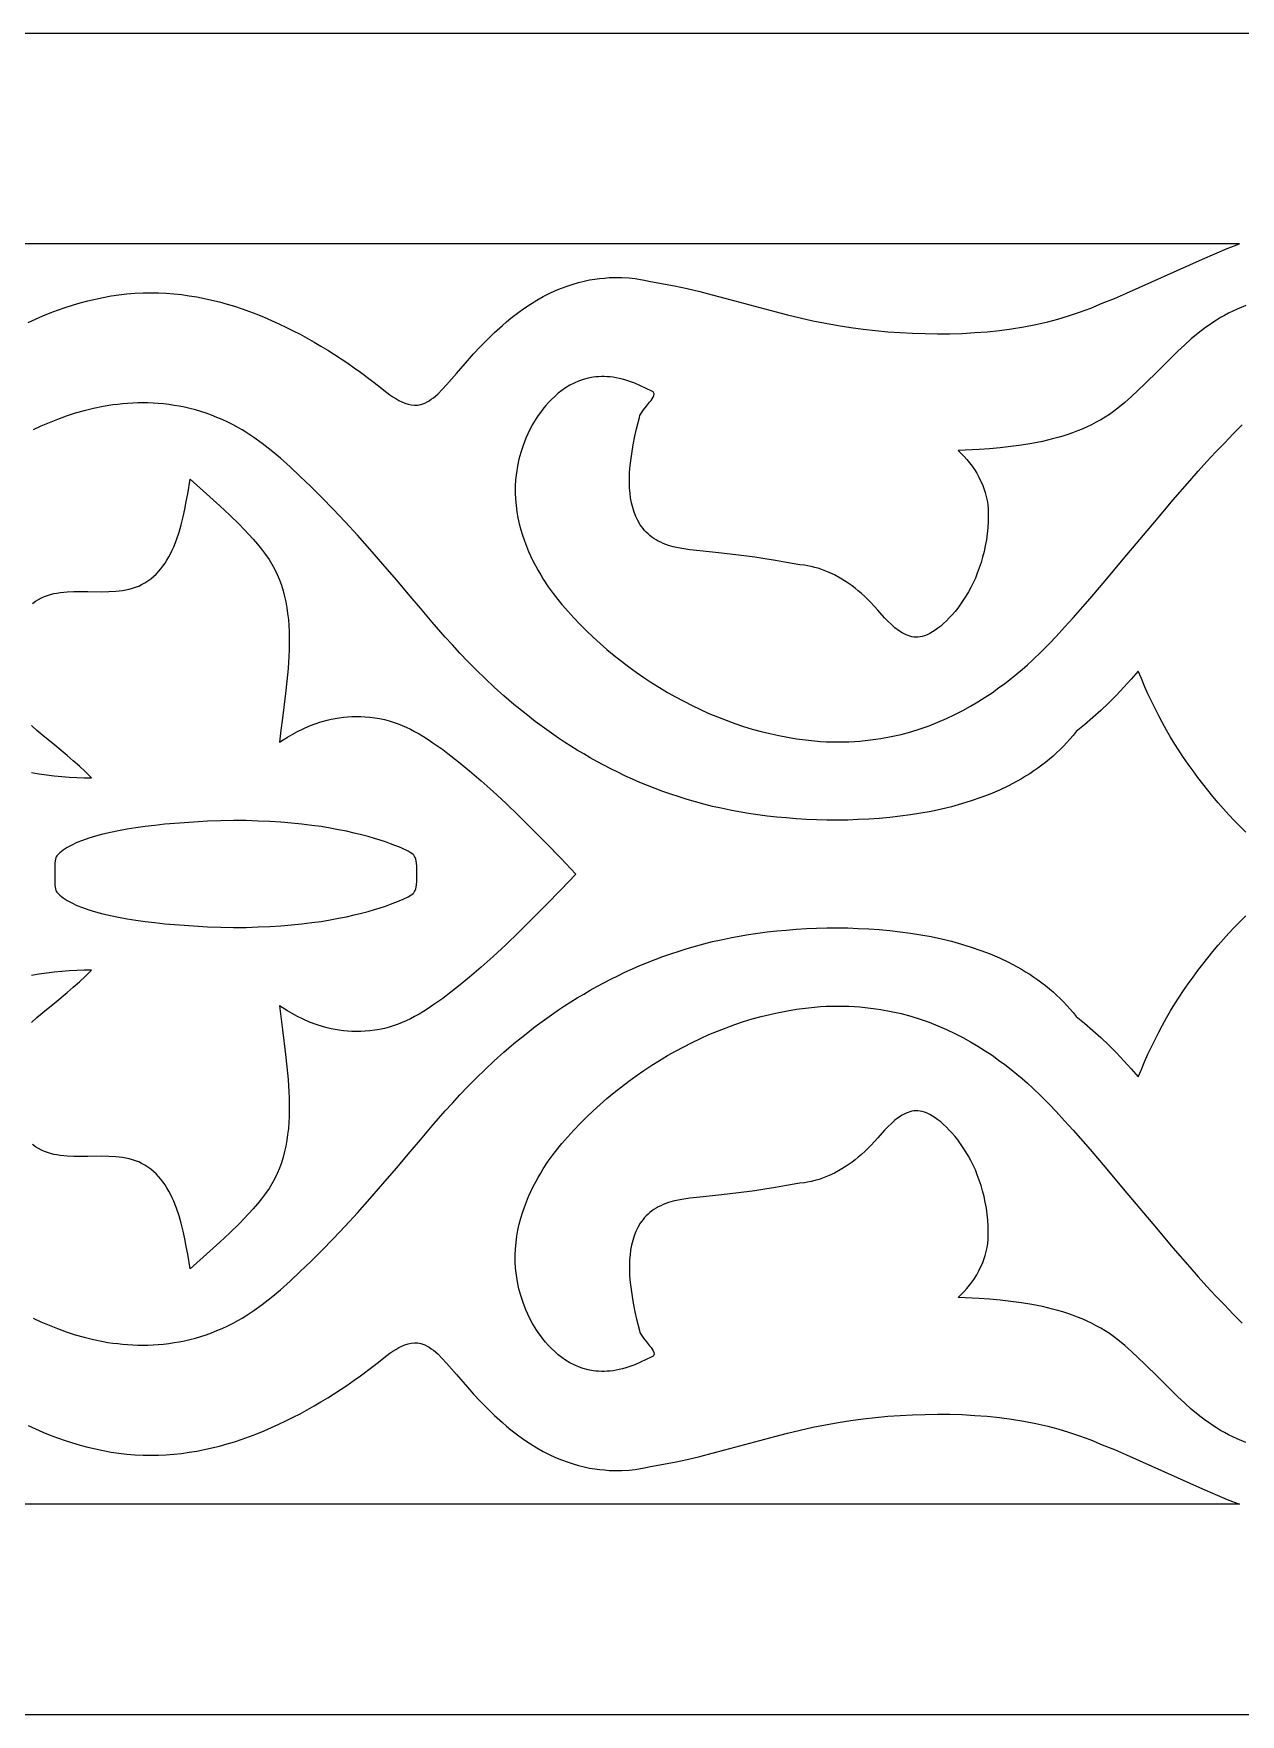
# Model space of a CAD drawing. Extents: x -290 to 290, y -60 to 60.
# Drawn here: x -79.1 to 7.1, y -60 to 60 of the extents above; entities that cross this region are included whole.
import ezdxf

# ---------------------------------------------------------------- set-up
doc = ezdxf.new("R2010")
doc.units = 0
doc.layers.get('DEFPOINTS').update_dxf_attribs({"color": 18, "linetype": 'CONTINUOUS'})

msp = doc.modelspace()

# ---------------------------------------------------------------- linework, layer by layer
at = {"layer": 'DEFPOINTS'}
for points in [[(-290, -60), (290, -60), (290, 60), (-290, 60)], [(-51.69, 0), (-51.7, 0.56), (-51.72, 0.77), (-51.74, 0.93), (-51.77, 1.07), (-51.81, 1.17), (-51.86, 1.26), (-51.91, 1.34), (-51.97, 1.39), (-52.05, 1.46), (-52.17, 1.53), (-52.32, 1.62), (-52.73, 1.82), (-52.98, 1.93), (-53.27, 2.04), (-53.58, 2.16), (-53.93, 2.29), (-54.32, 2.42), (-54.73, 2.54), (-55.18, 2.67), (-55.66, 2.8), (-56.17, 2.92), (-56.72, 3.05), (-57.29, 3.16), (-57.9, 3.27), (-58.54, 3.38), (-59.21, 3.47), (-59.91, 3.56), (-60.65, 3.63), (-61.41, 3.7), (-62.21, 3.75), (-63.04, 3.78), (-63.9, 3.81), (-64.79, 3.81), (-65.71, 3.8), (-66.66, 3.77), (-67.65, 3.71), (-68.66, 3.64), (-69.7, 3.55), (-70.42, 3.47), (-71.1, 3.39), (-71.77, 3.29), (-72.4, 3.19), (-73.01, 3.08), (-73.59, 2.96), (-74.14, 2.84), (-74.65, 2.7), (-75.13, 2.56), (-75.58, 2.4), (-75.98, 2.24), (-76.35, 2.07), (-76.68, 1.89), (-76.83, 1.8), (-76.97, 1.7), (-77.09, 1.6), (-77.21, 1.5), (-77.32, 1.4), (-77.41, 1.3), (-77.46, 1.23), (-77.49, 1.15), (-77.52, 1.06), (-77.54, 0.93), (-77.56, 0.77), (-77.56, 0.56), (-77.56, 0), (-77.56, -0.56), (-77.56, -0.77), (-77.54, -0.93), (-77.52, -1.06), (-77.49, -1.15), (-77.46, -1.23), (-77.41, -1.3), (-77.32, -1.4), (-77.21, -1.5), (-77.09, -1.6), (-76.97, -1.7), (-76.83, -1.8), (-76.68, -1.89), (-76.35, -2.07), (-75.98, -2.24), (-75.58, -2.4), (-75.13, -2.56), (-74.65, -2.7), (-74.14, -2.84), (-73.59, -2.96), (-73.01, -3.08), (-72.4, -3.19), (-71.77, -3.29), (-71.1, -3.39), (-70.42, -3.47), (-69.7, -3.55), (-68.66, -3.64), (-67.65, -3.71), (-66.66, -3.77), (-65.71, -3.8), (-64.79, -3.81), (-63.9, -3.81), (-63.04, -3.78), (-62.21, -3.75), (-61.41, -3.7), (-60.65, -3.63), (-59.91, -3.56), (-59.21, -3.47), (-58.54, -3.38), (-57.9, -3.27), (-57.29, -3.16), (-56.72, -3.05), (-56.17, -2.92), (-55.66, -2.8), (-55.18, -2.67), (-54.73, -2.54), (-54.32, -2.42), (-53.93, -2.29), (-53.58, -2.16), (-53.27, -2.04), (-52.73, -1.82), (-52.32, -1.62), (-52.05, -1.46), (-51.97, -1.39), (-51.91, -1.34), (-51.86, -1.26), (-51.81, -1.17), (-51.77, -1.07), (-51.74, -0.93), (-51.72, -0.77), (-51.7, -0.56)]]:
    msp.add_lwpolyline(points, close=True, dxfattribs=at)
for points in [[(-79.46, 39.37), (-78.94, 39.62), (-78.42, 39.84), (-77.89, 40.06), (-77.37, 40.26), (-76.83, 40.45), (-76.29, 40.62), (-75.75, 40.78), (-75.21, 40.93), (-74.66, 41.05), (-74.1, 41.17), (-73.54, 41.27), (-72.98, 41.35), (-72.41, 41.41), (-71.84, 41.46), (-71.26, 41.49), (-70.71, 41.5), (-70.16, 41.49), (-69.61, 41.47), (-69.07, 41.43), (-68.52, 41.37), (-67.97, 41.29), (-67.42, 41.2), (-66.88, 41.1), (-66.34, 40.98), (-65.8, 40.84), (-65.26, 40.69), (-64.72, 40.53), (-64.19, 40.35), (-63.66, 40.16), (-63.13, 39.96), (-62.6, 39.75), (-62.08, 39.52), (-61.56, 39.29), (-61.05, 39.05), (-60.54, 38.79), (-60.03, 38.53), (-59.53, 38.26), (-59.04, 37.98), (-58.55, 37.69), (-58.06, 37.39), (-57.58, 37.09), (-57.11, 36.78), (-56.64, 36.47), (-56.18, 36.15), (-55.73, 35.83), (-54.84, 35.16), (-54.45, 34.86), (-54.05, 34.54), (-53.63, 34.22), (-53.42, 34.07), (-53.21, 33.94), (-52.99, 33.81), (-52.77, 33.7), (-52.55, 33.61), (-52.32, 33.54), (-52.1, 33.49), (-51.87, 33.47), (-51.76, 33.47), (-51.64, 33.48), (-51.53, 33.49), (-51.41, 33.52), (-51.26, 33.56), (-51.12, 33.62), (-50.97, 33.7), (-50.82, 33.79), (-50.67, 33.89), (-50.52, 34), (-50.21, 34.27), (-49.89, 34.58), (-49.57, 34.93), (-48.86, 35.73), (-48.07, 36.64), (-47.64, 37.13), (-47.18, 37.63), (-46.68, 38.14), (-46.16, 38.65), (-45.59, 39.17), (-45.29, 39.42), (-44.99, 39.68), (-44.52, 40.05), (-44.05, 40.38), (-43.59, 40.69), (-43.13, 40.97), (-42.68, 41.22), (-42.24, 41.45), (-41.8, 41.65), (-41.37, 41.82), (-40.95, 41.98), (-40.54, 42.11), (-40.14, 42.23), (-39.74, 42.33), (-39.36, 42.41), (-38.99, 42.47), (-38.64, 42.52), (-38.29, 42.55), (-37.96, 42.58), (-37.65, 42.59), (-37.35, 42.59), (-37.06, 42.59), (-36.54, 42.56), (-36.1, 42.51), (-35.72, 42.45), (-35.43, 42.39), (-35.12, 42.33), (-34.21, 42.17), (-33.3, 42), (-32.39, 41.8), (-31.49, 41.59), (-30.6, 41.36), (-29.7, 41.12), (-27.91, 40.64), (-26.12, 40.16), (-25.22, 39.92), (-24.32, 39.71), (-23.42, 39.5), (-22.51, 39.32), (-21.6, 39.15), (-20.69, 39.01), (-19.82, 38.9), (-18.94, 38.81), (-18.05, 38.72), (-17.17, 38.66), (-16.28, 38.61), (-15.39, 38.58), (-14.51, 38.57), (-13.62, 38.57), (-12.73, 38.6), (-11.84, 38.65), (-10.96, 38.72), (-10.08, 38.81), (-9.21, 38.93), (-8.33, 39.07), (-7.47, 39.23), (-6.61, 39.42), (-6.26, 39.51), (-5.9, 39.61), (-5.15, 39.84), (-4.37, 40.11), (-3.56, 40.41), (-2.73, 40.75), (-1.87, 41.1), (-0.99, 41.48), (-0.1, 41.87), (1.71, 42.68), (3.53, 43.5), (4.43, 43.9), (5.32, 44.28), (6.2, 44.65), (7.06, 45), (-21.89, 45), (-80.04, 45)], [(7.53, 40.6), (6.9, 40.33), (6.29, 40.03), (6, 39.88), (5.72, 39.72), (5.44, 39.55), (5.17, 39.38), (4.9, 39.19), (4.64, 39.01), (4.13, 38.61), (3.63, 38.2), (3.14, 37.76), (2.66, 37.32), (2.19, 36.86), (1.25, 35.93), (0.32, 35), (-0.16, 34.54), (-0.64, 34.1), (-1.13, 33.66), (-1.63, 33.25), (-1.92, 33.03), (-2.22, 32.81), (-2.53, 32.61), (-2.84, 32.42), (-3.16, 32.25), (-3.49, 32.08), (-3.82, 31.92), (-4.16, 31.77), (-4.5, 31.63), (-4.85, 31.5), (-5.2, 31.38), (-5.55, 31.26), (-5.91, 31.16), (-6.28, 31.06), (-7.01, 30.89), (-7.76, 30.74), (-8.51, 30.62), (-9.26, 30.51), (-10.02, 30.43), (-10.78, 30.36), (-11.53, 30.31), (-13.02, 30.23), (-12.81, 30.03), (-12.61, 29.81), (-12.41, 29.59), (-12.22, 29.36), (-12.03, 29.12), (-11.86, 28.87), (-11.7, 28.61), (-11.55, 28.34), (-11.42, 28.07), (-11.29, 27.8), (-11.19, 27.52), (-11.09, 27.24), (-11.02, 26.95), (-10.96, 26.66), (-10.91, 26.37), (-10.89, 26.08), (-10.88, 25.62), (-10.89, 25.16), (-10.91, 24.72), (-10.95, 24.28), (-11.01, 23.85), (-11.09, 23.43), (-11.18, 23.03), (-11.28, 22.63), (-11.39, 22.24), (-11.52, 21.86), (-11.66, 21.49), (-11.8, 21.13), (-11.96, 20.79), (-12.13, 20.46), (-12.3, 20.14), (-12.48, 19.83), (-12.67, 19.54), (-12.86, 19.26), (-13.05, 18.99), (-13.25, 18.74), (-13.45, 18.5), (-13.66, 18.28), (-13.86, 18.07), (-14.07, 17.88), (-14.27, 17.7), (-14.47, 17.55), (-14.67, 17.4), (-14.87, 17.28), (-15.06, 17.17), (-15.25, 17.08), (-15.43, 17.01), (-15.6, 16.96), (-15.75, 16.93), (-15.9, 16.91), (-16.05, 16.91), (-16.19, 16.92), (-16.33, 16.94), (-16.47, 16.97), (-16.61, 17.02), (-16.75, 17.07), (-16.89, 17.14), (-17.02, 17.21), (-17.29, 17.38), (-17.55, 17.58), (-17.8, 17.81), (-18.05, 18.05), (-18.29, 18.3), (-18.77, 18.83), (-19.24, 19.35), (-19.47, 19.59), (-19.7, 19.81), (-19.93, 20.02), (-20.16, 20.21), (-20.38, 20.4), (-20.6, 20.57), (-21.04, 20.87), (-21.46, 21.13), (-21.86, 21.35), (-22.25, 21.53), (-22.61, 21.68), (-22.95, 21.8), (-23.26, 21.89), (-23.54, 21.96), (-23.79, 22.01), (-24.01, 22.05), (-24.33, 22.08), (-24.49, 22.1), (-25.3, 22.25), (-26.08, 22.39), (-26.84, 22.51), (-27.56, 22.61), (-28.92, 22.78), (-30.14, 22.92), (-31.24, 23.04), (-32.2, 23.15), (-32.63, 23.22), (-33.03, 23.29), (-33.39, 23.37), (-33.71, 23.46), (-33.91, 23.53), (-34.1, 23.6), (-34.28, 23.68), (-34.45, 23.77), (-34.61, 23.86), (-34.77, 23.96), (-34.91, 24.06), (-35.05, 24.17), (-35.18, 24.29), (-35.31, 24.41), (-35.43, 24.53), (-35.54, 24.66), (-35.64, 24.8), (-35.74, 24.94), (-35.91, 25.23), (-36.06, 25.53), (-36.18, 25.84), (-36.28, 26.17), (-36.36, 26.51), (-36.43, 26.85), (-36.47, 27.2), (-36.5, 27.55), (-36.51, 27.91), (-36.51, 28.27), (-36.5, 28.62), (-36.48, 28.98), (-36.44, 29.33), (-36.35, 30.01), (-36.24, 30.65), (-36.12, 31.25), (-36, 31.78), (-35.8, 32.6), (-35.76, 32.73), (-35.69, 32.86), (-35.61, 33), (-35.51, 33.14), (-35.29, 33.41), (-35.07, 33.68), (-34.97, 33.81), (-34.88, 33.93), (-34.81, 34.05), (-34.77, 34.16), (-34.75, 34.26), (-34.75, 34.3), (-34.77, 34.34), (-34.79, 34.38), (-34.82, 34.42), (-34.86, 34.45), (-34.91, 34.48), (-35.32, 34.67), (-35.72, 34.86), (-36.13, 35.04), (-36.55, 35.19), (-36.78, 35.26), (-37.01, 35.33), (-37.24, 35.38), (-37.46, 35.43), (-37.68, 35.46), (-37.9, 35.49), (-38.11, 35.5), (-38.31, 35.51), (-38.51, 35.51), (-38.71, 35.5), (-38.91, 35.49), (-39.1, 35.47), (-39.46, 35.4), (-39.82, 35.3), (-40.15, 35.19), (-40.47, 35.05), (-40.78, 34.89), (-41.07, 34.71), (-41.35, 34.52), (-41.61, 34.32), (-41.85, 34.1), (-42.08, 33.88), (-42.3, 33.66), (-42.5, 33.42), (-42.69, 33.19), (-42.87, 32.96), (-43.03, 32.73), (-43.17, 32.51), (-43.43, 32.09), (-43.62, 31.73), (-43.77, 31.43), (-43.91, 31.11), (-44.11, 30.6), (-44.27, 30.1), (-44.41, 29.61), (-44.51, 29.12), (-44.59, 28.63), (-44.64, 28.15), (-44.67, 27.68), (-44.67, 27.21), (-44.65, 26.75), (-44.61, 26.3), (-44.55, 25.86), (-44.48, 25.43), (-44.38, 25), (-44.28, 24.58), (-44.15, 24.18), (-44.02, 23.78), (-43.87, 23.4), (-43.72, 23.03), (-43.56, 22.67), (-43.39, 22.32), (-43.21, 21.98), (-43.03, 21.66), (-42.85, 21.35), (-42.67, 21.05), (-42.31, 20.5), (-41.96, 20.02), (-41.63, 19.6), (-41.34, 19.24), (-40.92, 18.76), (-40.48, 18.28), (-40.04, 17.81), (-39.57, 17.35), (-39.1, 16.9), (-38.61, 16.46), (-38.12, 16.03), (-37.61, 15.6), (-37.09, 15.19), (-36.56, 14.79), (-36.03, 14.4), (-35.48, 14.03), (-34.92, 13.66), (-34.36, 13.31), (-33.79, 12.97), (-33.21, 12.64), (-32.62, 12.33), (-32.03, 12.03), (-31.43, 11.74), (-30.83, 11.47), (-30.22, 11.22), (-29.6, 10.98), (-28.98, 10.75), (-28.36, 10.54), (-27.74, 10.35), (-27.11, 10.18), (-26.48, 10.02), (-25.84, 9.88), (-25.21, 9.76), (-24.57, 9.65), (-23.93, 9.57), (-23.29, 9.5), (-22.87, 9.47), (-22.46, 9.44), (-22.04, 9.43), (-21.64, 9.43), (-21.23, 9.43), (-20.83, 9.44), (-20.44, 9.46), (-20.05, 9.49), (-19.67, 9.52), (-19.29, 9.57), (-18.91, 9.62), (-18.54, 9.67), (-17.82, 9.81), (-17.11, 9.97), (-16.42, 10.16), (-15.75, 10.37), (-15.1, 10.59), (-14.48, 10.84), (-13.86, 11.11), (-13.27, 11.38), (-12.7, 11.68), (-12.15, 11.98), (-11.62, 12.29), (-11.11, 12.62), (-10.61, 12.94), (-10.14, 13.28), (-9.69, 13.61), (-9.25, 13.95), (-8.84, 14.28), (-8.45, 14.61), (-8.07, 14.94), (-7.72, 15.26), (-7.08, 15.88), (-6.51, 16.45), (-6.03, 16.96), (-5.42, 17.63), (-4.81, 18.3), (-3.6, 19.68), (-2.41, 21.07), (-1.23, 22.47), (1.13, 25.29), (2.32, 26.69), (3.52, 28.08), (4.13, 28.76), (4.74, 29.44), (5.36, 30.11), (5.99, 30.77), (6.62, 31.42), (7.26, 32.07)], [(7.53, 2.98), (7.12, 3.39), (6.71, 3.8), (6.31, 4.22), (5.92, 4.65), (5.54, 5.09), (5.17, 5.53), (4.8, 5.98), (4.44, 6.43), (4.09, 6.89), (3.75, 7.36), (3.41, 7.83), (3.08, 8.31), (2.77, 8.79), (2.46, 9.28), (2.15, 9.78), (1.86, 10.28), (1.58, 10.79), (1.3, 11.3), (1.04, 11.82), (0.78, 12.35), (0.53, 12.87), (0.29, 13.41), (0.06, 13.95), (-0.16, 14.49), (-0.66, 13.9), (-1.18, 13.33), (-1.72, 12.76), (-2.27, 12.22), (-2.83, 11.68), (-3.41, 11.17), (-4, 10.66), (-4.6, 10.17), (-4.81, 9.9), (-5.04, 9.63), (-5.27, 9.38), (-5.5, 9.12), (-5.75, 8.88), (-6, 8.64), (-6.25, 8.41), (-6.51, 8.19), (-6.78, 7.97), (-7.06, 7.76), (-7.33, 7.55), (-7.62, 7.36), (-7.91, 7.16), (-8.21, 6.98), (-8.51, 6.8), (-8.81, 6.63), (-9.44, 6.3), (-10.08, 5.99), (-10.74, 5.71), (-11.41, 5.45), (-12.1, 5.22), (-12.79, 5), (-13.5, 4.8), (-14.22, 4.63), (-14.95, 4.47), (-15.69, 4.34), (-16.43, 4.22), (-17.17, 4.12), (-17.92, 4.03), (-18.67, 3.96), (-19.42, 3.91), (-20.17, 3.88), (-20.92, 3.85), (-21.67, 3.85), (-22.41, 3.85), (-23.14, 3.87), (-23.87, 3.9), (-24.59, 3.95), (-25.3, 4), (-25.99, 4.06), (-26.68, 4.14), (-27.35, 4.23), (-28.01, 4.32), (-28.67, 4.44), (-29.31, 4.56), (-29.95, 4.69), (-30.57, 4.83), (-31.19, 4.99), (-31.79, 5.15), (-32.39, 5.32), (-32.97, 5.51), (-33.55, 5.7), (-34.12, 5.9), (-34.68, 6.1), (-35.23, 6.32), (-35.77, 6.54), (-36.3, 6.78), (-36.83, 7.01), (-37.34, 7.26), (-37.84, 7.51), (-38.34, 7.77), (-38.83, 8.03), (-39.31, 8.3), (-39.78, 8.57), (-40.24, 8.85), (-40.69, 9.13), (-41.14, 9.41), (-41.57, 9.7), (-42.42, 10.29), (-43.24, 10.89), (-44.02, 11.5), (-44.77, 12.11), (-45.49, 12.73), (-46.17, 13.35), (-46.83, 13.96), (-47.46, 14.57), (-48.05, 15.17), (-48.62, 15.77), (-49.16, 16.35), (-49.67, 16.91), (-50.61, 17.99), (-51.44, 18.97), (-52.17, 19.84), (-53.16, 21), (-54.12, 22.12), (-55.05, 23.18), (-55.95, 24.19), (-56.83, 25.14), (-57.67, 26.04), (-58.49, 26.88), (-59.27, 27.66), (-60.03, 28.39), (-60.75, 29.07), (-61.45, 29.68), (-62.11, 30.23), (-62.74, 30.73), (-63.34, 31.17), (-63.63, 31.36), (-63.91, 31.54), (-64.18, 31.71), (-64.44, 31.86), (-64.83, 32.07), (-65.21, 32.26), (-65.6, 32.44), (-65.99, 32.6), (-66.37, 32.75), (-66.76, 32.89), (-67.14, 33.02), (-67.52, 33.13), (-67.91, 33.23), (-68.29, 33.32), (-68.67, 33.4), (-69.04, 33.46), (-69.42, 33.52), (-69.8, 33.56), (-70.17, 33.6), (-70.54, 33.62), (-70.91, 33.64), (-71.27, 33.64), (-71.64, 33.64), (-72, 33.62), (-72.36, 33.6), (-72.72, 33.57), (-73.07, 33.53), (-73.42, 33.49), (-74.11, 33.38), (-74.79, 33.24), (-75.46, 33.07), (-76.11, 32.89), (-76.75, 32.68), (-77.37, 32.46), (-77.97, 32.22), (-78.55, 31.97), (-79.11, 31.71)], [(-79.16, 19.32), (-78.94, 19.48), (-78.73, 19.6), (-78.52, 19.71), (-78.31, 19.81), (-78.09, 19.89), (-77.87, 19.96), (-77.64, 20.02), (-77.41, 20.06), (-77.17, 20.1), (-76.93, 20.13), (-76.69, 20.15), (-76.2, 20.17), (-75.7, 20.18), (-75.2, 20.17), (-74.2, 20.15), (-73.7, 20.16), (-73.2, 20.19), (-72.96, 20.21), (-72.72, 20.25), (-72.48, 20.29), (-72.25, 20.34), (-72.02, 20.4), (-71.79, 20.47), (-71.57, 20.56), (-71.36, 20.66), (-71.13, 20.79), (-70.92, 20.92), (-70.71, 21.07), (-70.52, 21.23), (-70.33, 21.4), (-70.16, 21.59), (-69.99, 21.78), (-69.84, 21.98), (-69.69, 22.19), (-69.55, 22.41), (-69.42, 22.64), (-69.29, 22.87), (-69.18, 23.12), (-69.07, 23.36), (-68.87, 23.87), (-68.69, 24.4), (-68.53, 24.94), (-68.4, 25.49), (-68.28, 26.05), (-68.17, 26.6), (-68.07, 27.14), (-67.9, 28.2), (-66.48, 26.92), (-65.77, 26.28), (-65.07, 25.63), (-64.38, 24.96), (-64.05, 24.62), (-63.72, 24.27), (-63.4, 23.91), (-63.09, 23.55), (-62.79, 23.18), (-62.5, 22.8), (-62.26, 22.46), (-62.05, 22.11), (-61.85, 21.75), (-61.67, 21.38), (-61.52, 21), (-61.38, 20.62), (-61.26, 20.22), (-61.15, 19.82), (-61.06, 19.42), (-60.99, 19.01), (-60.93, 18.59), (-60.88, 18.17), (-60.85, 17.74), (-60.83, 17.31), (-60.82, 16.87), (-60.82, 16.43), (-60.83, 15.99), (-60.84, 15.55), (-60.9, 14.66), (-60.98, 13.77), (-61.08, 12.88), (-61.3, 11.13), (-61.41, 10.27), (-61.52, 9.42), (-61.25, 9.59), (-60.95, 9.78), (-60.61, 9.97), (-60.23, 10.17), (-59.82, 10.37), (-59.37, 10.57), (-58.88, 10.75), (-58.63, 10.83), (-58.37, 10.91), (-58.1, 10.98), (-57.82, 11.05), (-57.54, 11.11), (-57.25, 11.16), (-56.95, 11.2), (-56.65, 11.23), (-56.34, 11.25), (-56.03, 11.25), (-55.7, 11.25), (-55.38, 11.23), (-55.05, 11.2), (-54.71, 11.16), (-54.37, 11.1), (-54.02, 11.02), (-53.67, 10.93), (-53.31, 10.82), (-53.04, 10.73), (-52.75, 10.61), (-52.46, 10.48), (-52.16, 10.34), (-51.86, 10.18), (-51.54, 10), (-51.22, 9.81), (-50.89, 9.6), (-50.55, 9.37), (-50.2, 9.13), (-49.84, 8.88), (-49.48, 8.61), (-48.72, 8.02), (-47.93, 7.37), (-47.1, 6.66), (-46.24, 5.88), (-45.35, 5.05), (-44.42, 4.16), (-43.45, 3.21), (-42.45, 2.2), (-41.41, 1.13), (-40.34, 0), (-41.41, -1.13), (-42.45, -2.2), (-43.45, -3.21), (-44.42, -4.16), (-45.35, -5.05), (-46.24, -5.88), (-47.1, -6.66), (-47.93, -7.37), (-48.72, -8.02), (-49.48, -8.61), (-49.84, -8.88), (-50.2, -9.13), (-50.55, -9.37), (-50.89, -9.6), (-51.22, -9.81), (-51.54, -10), (-51.86, -10.18), (-52.16, -10.34), (-52.46, -10.48), (-52.75, -10.61), (-53.04, -10.73), (-53.31, -10.82), (-53.67, -10.93), (-54.02, -11.02), (-54.37, -11.1), (-54.71, -11.16), (-55.05, -11.2), (-55.38, -11.23), (-55.7, -11.25), (-56.03, -11.25), (-56.34, -11.25), (-56.65, -11.23), (-56.95, -11.2), (-57.25, -11.16), (-57.54, -11.11), (-57.82, -11.05), (-58.1, -10.98), (-58.37, -10.91), (-58.88, -10.75), (-59.37, -10.57), (-59.82, -10.37), (-60.23, -10.17), (-60.61, -9.97), (-60.95, -9.78), (-61.52, -9.42), (-61.3, -11.13), (-61.08, -12.88), (-60.98, -13.77), (-60.9, -14.66), (-60.84, -15.55), (-60.83, -15.99), (-60.82, -16.43), (-60.82, -16.87), (-60.83, -17.31), (-60.85, -17.74), (-60.88, -18.17), (-60.93, -18.59), (-60.99, -19.01), (-61.06, -19.42), (-61.15, -19.82), (-61.26, -20.22), (-61.38, -20.62), (-61.52, -21), (-61.67, -21.38), (-61.85, -21.75), (-62.05, -22.11), (-62.26, -22.46), (-62.5, -22.8), (-62.79, -23.18), (-63.09, -23.55), (-63.4, -23.91), (-63.72, -24.27), (-64.05, -24.62), (-64.38, -24.96), (-65.07, -25.63), (-65.77, -26.28), (-66.48, -26.92), (-67.9, -28.2), (-68.07, -27.14), (-68.17, -26.6), (-68.28, -26.05), (-68.4, -25.49), (-68.53, -24.94), (-68.69, -24.4), (-68.87, -23.87), (-68.96, -23.62), (-69.07, -23.36), (-69.18, -23.12), (-69.29, -22.87), (-69.42, -22.64), (-69.55, -22.41), (-69.69, -22.19), (-69.84, -21.98), (-69.99, -21.78), (-70.16, -21.59), (-70.33, -21.4), (-70.52, -21.23), (-70.71, -21.07), (-70.92, -20.92), (-71.13, -20.79), (-71.36, -20.66), (-71.57, -20.56), (-71.79, -20.47), (-72.02, -20.4), (-72.25, -20.34), (-72.48, -20.29), (-72.72, -20.25), (-72.96, -20.21), (-73.2, -20.19), (-73.7, -20.16), (-74.2, -20.15), (-75.2, -20.17), (-75.7, -20.18), (-76.2, -20.17), (-76.69, -20.15), (-76.93, -20.13), (-77.17, -20.1), (-77.41, -20.06), (-77.64, -20.02), (-77.87, -19.96), (-78.09, -19.89), (-78.31, -19.81), (-78.52, -19.71), (-78.73, -19.6), (-78.94, -19.48), (-79.16, -19.32)], [(-79.22, 7.25), (-78.68, 7.16), (-78.15, 7.07), (-77.61, 7), (-77.07, 6.95), (-76.53, 6.91), (-76, 6.88), (-75.47, 6.87), (-74.95, 6.87), (-75.37, 7.3), (-75.8, 7.7), (-76.24, 8.09), (-76.68, 8.46), (-77.57, 9.19), (-78.43, 9.89), (-78.84, 10.25), (-79.24, 10.61)], [(-79.11, -31.71), (-78.55, -31.97), (-77.97, -32.22), (-77.37, -32.46), (-76.75, -32.68), (-76.11, -32.89), (-75.46, -33.07), (-74.79, -33.24), (-74.11, -33.38), (-73.77, -33.44), (-73.42, -33.49), (-73.07, -33.53), (-72.72, -33.57), (-72.36, -33.6), (-72, -33.62), (-71.64, -33.64), (-71.27, -33.64), (-70.91, -33.64), (-70.54, -33.62), (-70.17, -33.6), (-69.8, -33.56), (-69.42, -33.52), (-69.04, -33.46), (-68.67, -33.4), (-68.29, -33.32), (-67.91, -33.23), (-67.52, -33.13), (-67.14, -33.02), (-66.76, -32.89), (-66.37, -32.75), (-65.99, -32.6), (-65.6, -32.44), (-65.21, -32.26), (-64.83, -32.07), (-64.44, -31.86), (-64.18, -31.71), (-63.91, -31.54), (-63.63, -31.36), (-63.34, -31.17), (-62.74, -30.73), (-62.11, -30.23), (-61.45, -29.68), (-60.75, -29.07), (-60.03, -28.39), (-59.27, -27.66), (-58.49, -26.88), (-57.67, -26.04), (-56.83, -25.14), (-55.95, -24.19), (-55.05, -23.18), (-54.12, -22.12), (-53.16, -21), (-52.17, -19.84), (-51.44, -18.97), (-50.61, -17.99), (-50.16, -17.46), (-49.67, -16.91), (-49.16, -16.35), (-48.62, -15.77), (-48.05, -15.17), (-47.46, -14.57), (-46.83, -13.96), (-46.17, -13.35), (-45.49, -12.73), (-44.77, -12.11), (-44.02, -11.5), (-43.24, -10.89), (-42.42, -10.29), (-41.57, -9.7), (-41.14, -9.41), (-40.69, -9.13), (-40.24, -8.85), (-39.78, -8.57), (-39.31, -8.3), (-38.83, -8.03), (-38.34, -7.77), (-37.84, -7.51), (-37.34, -7.26), (-36.83, -7.01), (-36.3, -6.78), (-35.77, -6.54), (-35.23, -6.32), (-34.68, -6.1), (-34.12, -5.9), (-33.55, -5.7), (-32.97, -5.51), (-32.39, -5.32), (-31.79, -5.15), (-31.19, -4.99), (-30.57, -4.83), (-29.95, -4.69), (-29.31, -4.56), (-28.67, -4.44), (-28.01, -4.32), (-27.35, -4.23), (-26.68, -4.14), (-25.99, -4.06), (-25.3, -4), (-24.59, -3.95), (-23.87, -3.9), (-23.14, -3.87), (-22.41, -3.85), (-21.67, -3.85), (-20.92, -3.85), (-20.17, -3.88), (-19.42, -3.91), (-18.67, -3.96), (-17.92, -4.03), (-17.17, -4.12), (-16.43, -4.22), (-15.69, -4.34), (-14.95, -4.47), (-14.22, -4.63), (-13.5, -4.8), (-12.79, -5), (-12.1, -5.22), (-11.41, -5.45), (-10.74, -5.71), (-10.08, -5.99), (-9.44, -6.3), (-8.81, -6.63), (-8.51, -6.8), (-8.21, -6.98), (-7.91, -7.16), (-7.62, -7.36), (-7.33, -7.55), (-7.06, -7.76), (-6.78, -7.97), (-6.51, -8.19), (-6.25, -8.41), (-6, -8.64), (-5.75, -8.88), (-5.5, -9.12), (-5.27, -9.38), (-5.04, -9.63), (-4.81, -9.9), (-4.6, -10.17), (-4, -10.66), (-3.41, -11.17), (-2.83, -11.68), (-2.27, -12.22), (-1.72, -12.76), (-1.18, -13.33), (-0.66, -13.9), (-0.16, -14.49), (0.06, -13.95), (0.29, -13.41), (0.53, -12.87), (0.78, -12.35), (1.04, -11.82), (1.3, -11.3), (1.58, -10.79), (1.86, -10.28), (2.15, -9.78), (2.46, -9.28), (2.77, -8.79), (3.08, -8.31), (3.41, -7.83), (3.75, -7.36), (4.09, -6.89), (4.44, -6.43), (4.8, -5.98), (5.17, -5.53), (5.54, -5.09), (5.92, -4.65), (6.31, -4.22), (6.71, -3.8), (7.12, -3.39), (7.53, -2.98)], [(-79.24, -10.61), (-78.84, -10.25), (-78.43, -9.89), (-77.57, -9.19), (-76.68, -8.46), (-76.24, -8.09), (-75.8, -7.7), (-75.37, -7.3), (-74.95, -6.87), (-75.47, -6.87), (-76, -6.88), (-76.53, -6.91), (-77.07, -6.95), (-77.61, -7), (-78.15, -7.07), (-78.68, -7.16), (-79.22, -7.25)], [(7.53, -40.6), (6.9, -40.33), (6.29, -40.03), (6, -39.88), (5.72, -39.72), (5.44, -39.55), (5.17, -39.38), (4.9, -39.19), (4.64, -39.01), (4.13, -38.61), (3.63, -38.2), (3.14, -37.76), (2.66, -37.32), (2.19, -36.86), (1.25, -35.93), (0.32, -35), (-0.16, -34.54), (-0.64, -34.1), (-1.13, -33.66), (-1.63, -33.25), (-1.92, -33.03), (-2.22, -32.81), (-2.53, -32.61), (-2.84, -32.42), (-3.16, -32.25), (-3.49, -32.08), (-3.82, -31.92), (-4.16, -31.77), (-4.5, -31.63), (-4.85, -31.5), (-5.2, -31.38), (-5.55, -31.26), (-5.91, -31.16), (-6.28, -31.06), (-7.01, -30.89), (-7.76, -30.74), (-8.51, -30.62), (-9.26, -30.51), (-10.02, -30.43), (-10.78, -30.36), (-11.53, -30.31), (-13.02, -30.23), (-12.81, -30.03), (-12.61, -29.81), (-12.41, -29.59), (-12.22, -29.36), (-12.03, -29.12), (-11.86, -28.87), (-11.7, -28.61), (-11.55, -28.34), (-11.42, -28.07), (-11.29, -27.8), (-11.19, -27.52), (-11.09, -27.24), (-11.02, -26.95), (-10.96, -26.66), (-10.91, -26.37), (-10.89, -26.08), (-10.88, -25.62), (-10.89, -25.16), (-10.91, -24.72), (-10.95, -24.28), (-11.01, -23.85), (-11.09, -23.43), (-11.18, -23.03), (-11.28, -22.63), (-11.39, -22.24), (-11.52, -21.86), (-11.66, -21.49), (-11.8, -21.13), (-11.96, -20.79), (-12.13, -20.46), (-12.3, -20.14), (-12.48, -19.83), (-12.67, -19.54), (-12.86, -19.26), (-13.05, -18.99), (-13.25, -18.74), (-13.45, -18.5), (-13.66, -18.28), (-13.86, -18.07), (-14.07, -17.88), (-14.27, -17.7), (-14.47, -17.55), (-14.67, -17.4), (-14.87, -17.28), (-15.06, -17.17), (-15.25, -17.08), (-15.43, -17.01), (-15.6, -16.96), (-15.75, -16.93), (-15.9, -16.91), (-16.05, -16.91), (-16.19, -16.92), (-16.33, -16.94), (-16.47, -16.97), (-16.61, -17.02), (-16.75, -17.07), (-16.89, -17.14), (-17.02, -17.21), (-17.29, -17.38), (-17.55, -17.58), (-17.8, -17.81), (-18.05, -18.05), (-18.29, -18.3), (-18.77, -18.83), (-19.24, -19.35), (-19.47, -19.59), (-19.7, -19.81), (-19.93, -20.02), (-20.16, -20.21), (-20.38, -20.4), (-20.6, -20.57), (-21.04, -20.87), (-21.46, -21.13), (-21.86, -21.35), (-22.25, -21.53), (-22.61, -21.68), (-22.95, -21.8), (-23.26, -21.89), (-23.54, -21.96), (-23.79, -22.01), (-24.01, -22.05), (-24.33, -22.08), (-24.49, -22.1), (-25.3, -22.25), (-26.08, -22.39), (-26.84, -22.51), (-27.56, -22.61), (-28.92, -22.78), (-30.14, -22.92), (-31.24, -23.04), (-32.2, -23.15), (-32.63, -23.22), (-33.03, -23.29), (-33.39, -23.37), (-33.71, -23.46), (-33.91, -23.53), (-34.1, -23.6), (-34.28, -23.68), (-34.45, -23.77), (-34.61, -23.86), (-34.77, -23.96), (-34.91, -24.06), (-35.05, -24.17), (-35.18, -24.29), (-35.31, -24.41), (-35.43, -24.53), (-35.54, -24.66), (-35.64, -24.8), (-35.74, -24.94), (-35.91, -25.23), (-36.06, -25.53), (-36.18, -25.84), (-36.28, -26.17), (-36.36, -26.51), (-36.43, -26.85), (-36.47, -27.2), (-36.5, -27.55), (-36.51, -27.91), (-36.51, -28.27), (-36.5, -28.62), (-36.48, -28.98), (-36.44, -29.33), (-36.35, -30.01), (-36.24, -30.65), (-36.12, -31.25), (-36, -31.78), (-35.8, -32.6), (-35.76, -32.73), (-35.69, -32.86), (-35.61, -33), (-35.51, -33.14), (-35.29, -33.41), (-35.07, -33.68), (-34.97, -33.81), (-34.88, -33.93), (-34.81, -34.05), (-34.77, -34.16), (-34.75, -34.26), (-34.75, -34.3), (-34.77, -34.34), (-34.79, -34.38), (-34.82, -34.42), (-34.86, -34.45), (-34.91, -34.48), (-35.32, -34.67), (-35.72, -34.86), (-36.13, -35.04), (-36.55, -35.19), (-36.78, -35.26), (-37.01, -35.33), (-37.24, -35.38), (-37.46, -35.43), (-37.68, -35.46), (-37.9, -35.49), (-38.11, -35.5), (-38.31, -35.51), (-38.51, -35.51), (-38.71, -35.5), (-38.91, -35.49), (-39.1, -35.47), (-39.46, -35.4), (-39.82, -35.3), (-40.15, -35.19), (-40.47, -35.05), (-40.78, -34.89), (-41.07, -34.71), (-41.35, -34.52), (-41.61, -34.32), (-41.85, -34.1), (-42.08, -33.88), (-42.3, -33.66), (-42.5, -33.42), (-42.69, -33.19), (-42.87, -32.96), (-43.03, -32.73), (-43.17, -32.51), (-43.43, -32.09), (-43.62, -31.73), (-43.77, -31.43), (-43.91, -31.11), (-44.11, -30.6), (-44.27, -30.1), (-44.41, -29.61), (-44.51, -29.12), (-44.59, -28.63), (-44.64, -28.15), (-44.67, -27.68), (-44.67, -27.21), (-44.65, -26.75), (-44.61, -26.3), (-44.55, -25.86), (-44.48, -25.43), (-44.38, -25), (-44.28, -24.58), (-44.15, -24.18), (-44.02, -23.78), (-43.87, -23.4), (-43.72, -23.03), (-43.56, -22.67), (-43.39, -22.32), (-43.21, -21.98), (-43.03, -21.66), (-42.85, -21.35), (-42.67, -21.05), (-42.31, -20.5), (-41.96, -20.02), (-41.63, -19.6), (-41.34, -19.24), (-40.92, -18.76), (-40.48, -18.28), (-40.04, -17.81), (-39.57, -17.35), (-39.1, -16.9), (-38.61, -16.46), (-38.12, -16.03), (-37.61, -15.6), (-37.09, -15.19), (-36.56, -14.79), (-36.03, -14.4), (-35.48, -14.03), (-34.92, -13.66), (-34.36, -13.31), (-33.79, -12.97), (-33.21, -12.64), (-32.62, -12.33), (-32.03, -12.03), (-31.43, -11.74), (-30.83, -11.47), (-30.22, -11.22), (-29.6, -10.98), (-28.98, -10.75), (-28.36, -10.54), (-27.74, -10.35), (-27.11, -10.18), (-26.48, -10.02), (-25.84, -9.88), (-25.21, -9.76), (-24.57, -9.65), (-23.93, -9.57), (-23.29, -9.5), (-22.87, -9.47), (-22.46, -9.44), (-22.04, -9.43), (-21.64, -9.43), (-21.23, -9.43), (-20.83, -9.44), (-20.44, -9.46), (-20.05, -9.49), (-19.67, -9.52), (-19.29, -9.57), (-18.91, -9.62), (-18.54, -9.67), (-17.82, -9.81), (-17.11, -9.97), (-16.42, -10.16), (-15.75, -10.37), (-15.1, -10.59), (-14.48, -10.84), (-13.86, -11.11), (-13.27, -11.38), (-12.7, -11.68), (-12.15, -11.98), (-11.62, -12.29), (-11.11, -12.62), (-10.61, -12.94), (-10.14, -13.28), (-9.69, -13.61), (-9.25, -13.95), (-8.84, -14.28), (-8.45, -14.61), (-8.07, -14.94), (-7.72, -15.26), (-7.08, -15.88), (-6.51, -16.45), (-6.03, -16.96), (-5.42, -17.63), (-4.81, -18.3), (-3.6, -19.68), (-2.41, -21.07), (-1.23, -22.47), (1.13, -25.29), (2.32, -26.69), (3.52, -28.08), (4.13, -28.76), (4.74, -29.44), (5.36, -30.11), (5.99, -30.77), (6.62, -31.42), (7.26, -32.07)], [(-79.46, -39.37), (-78.94, -39.62), (-78.42, -39.84), (-77.89, -40.06), (-77.37, -40.26), (-76.83, -40.45), (-76.29, -40.62), (-75.75, -40.78), (-75.21, -40.93), (-74.66, -41.05), (-74.1, -41.17), (-73.54, -41.27), (-72.98, -41.35), (-72.41, -41.41), (-71.84, -41.46), (-71.26, -41.49), (-70.71, -41.5), (-70.16, -41.49), (-69.61, -41.47), (-69.07, -41.43), (-68.52, -41.37), (-67.97, -41.29), (-67.42, -41.2), (-66.88, -41.1), (-66.34, -40.98), (-65.8, -40.84), (-65.26, -40.69), (-64.72, -40.53), (-64.19, -40.35), (-63.66, -40.16), (-63.13, -39.96), (-62.6, -39.75), (-62.08, -39.52), (-61.56, -39.29), (-61.05, -39.05), (-60.54, -38.79), (-60.03, -38.53), (-59.53, -38.26), (-59.04, -37.98), (-58.55, -37.69), (-58.06, -37.39), (-57.58, -37.09), (-57.11, -36.78), (-56.64, -36.47), (-56.18, -36.15), (-55.73, -35.83), (-54.84, -35.16), (-54.45, -34.86), (-54.05, -34.54), (-53.63, -34.22), (-53.42, -34.07), (-53.21, -33.94), (-52.99, -33.81), (-52.77, -33.7), (-52.55, -33.61), (-52.32, -33.54), (-52.1, -33.49), (-51.87, -33.47), (-51.76, -33.47), (-51.64, -33.48), (-51.53, -33.49), (-51.41, -33.52), (-51.26, -33.56), (-51.12, -33.62), (-50.97, -33.7), (-50.82, -33.79), (-50.67, -33.89), (-50.52, -34), (-50.21, -34.27), (-49.89, -34.58), (-49.57, -34.93), (-48.86, -35.73), (-48.07, -36.64), (-47.64, -37.13), (-47.18, -37.63), (-46.68, -38.14), (-46.16, -38.65), (-45.59, -39.17), (-45.29, -39.42), (-44.99, -39.68), (-44.52, -40.05), (-44.05, -40.38), (-43.59, -40.69), (-43.13, -40.97), (-42.68, -41.22), (-42.24, -41.45), (-41.8, -41.65), (-41.37, -41.82), (-40.95, -41.98), (-40.54, -42.11), (-40.14, -42.23), (-39.74, -42.33), (-39.36, -42.41), (-38.99, -42.47), (-38.64, -42.52), (-38.29, -42.55), (-37.96, -42.58), (-37.65, -42.59), (-37.35, -42.59), (-37.06, -42.59), (-36.54, -42.56), (-36.1, -42.51), (-35.72, -42.45), (-35.43, -42.39), (-35.12, -42.33), (-34.21, -42.17), (-33.3, -42), (-32.39, -41.8), (-31.49, -41.59), (-30.6, -41.36), (-29.7, -41.12), (-27.91, -40.64), (-26.12, -40.16), (-25.22, -39.92), (-24.32, -39.71), (-23.42, -39.5), (-22.51, -39.32), (-21.6, -39.15), (-20.69, -39.01), (-19.82, -38.9), (-18.94, -38.81), (-18.05, -38.72), (-17.17, -38.66), (-16.28, -38.61), (-15.39, -38.58), (-14.51, -38.57), (-13.62, -38.57), (-12.73, -38.6), (-11.84, -38.65), (-10.96, -38.72), (-10.08, -38.81), (-9.21, -38.93), (-8.33, -39.07), (-7.47, -39.23), (-6.61, -39.42), (-6.26, -39.51), (-5.9, -39.61), (-5.15, -39.84), (-4.37, -40.11), (-3.56, -40.41), (-2.73, -40.75), (-1.87, -41.1), (-0.99, -41.48), (-0.1, -41.87), (1.71, -42.68), (3.53, -43.5), (4.43, -43.9), (5.32, -44.28), (6.2, -44.65), (7.06, -45), (-21.89, -45), (-80.04, -45)]]:
    msp.add_lwpolyline(points, dxfattribs=at)

doc.saveas('drawing.dxf')
